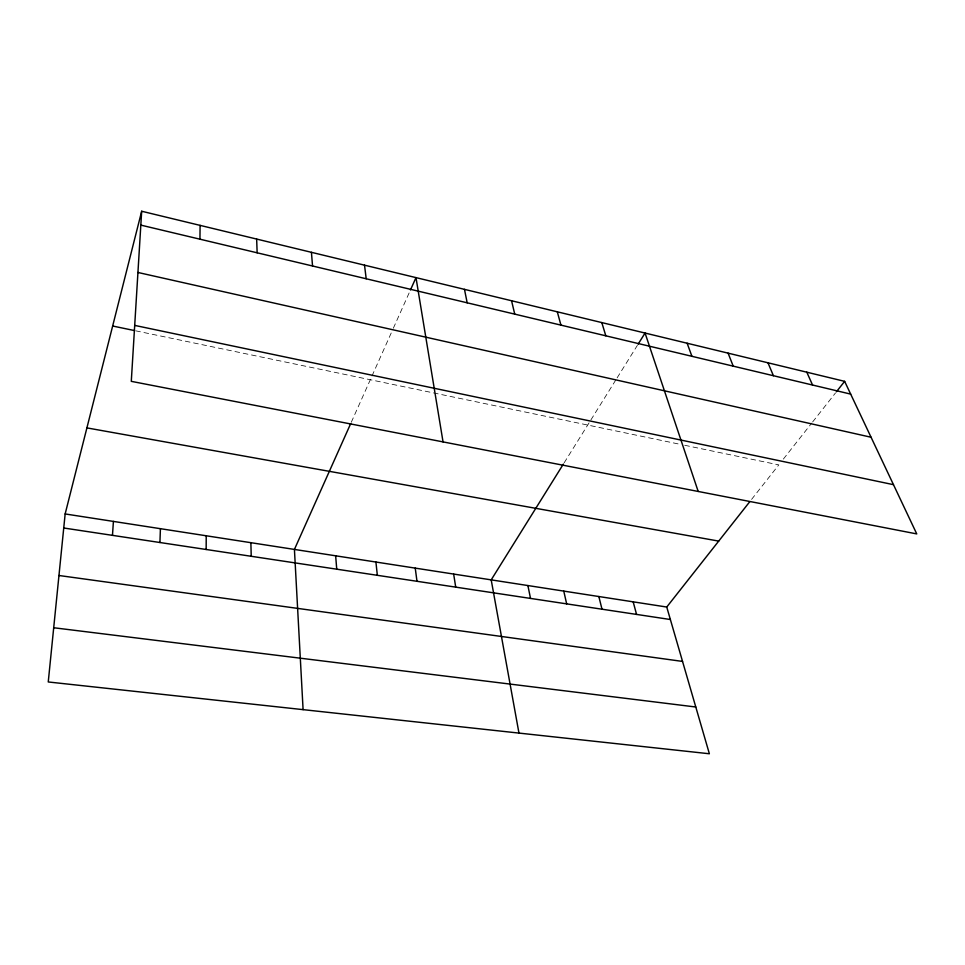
<?xml version="1.0" encoding="UTF-8"?>
<svg xmlns="http://www.w3.org/2000/svg" width="965" height="965" viewBox="0 0 965 965"><rect width="100%" height="100%" fill="white"/><g stroke="black" fill="none" stroke-linecap="round" stroke-linejoin="round"><path stroke-width="0.72" stroke-dasharray="4.83 3.62" d="M351.284 422.272L392.731 329.596M393.346 328.233L409.848 291.321M564.151 462.826L590.085 421.223M590.882 419.944L616.333 379.112M617.13 377.846L637.37 345.361M751.59 499.388L778.791 464.889L681.7 444.648M783.363 459.075L811.722 423.104M812.639 421.946L835.497 392.936M135.655 330.814L680.228 444.334"/><path stroke-width="1.45" d="M206.16 549.483L206.221 535.78M199.948 239.175L200.093 225.364M159.925 542.511L160.419 528.687M141.674 211.239L131.288 381.344L916.75 533.91L844.64 381.344L141.674 211.239L65.15 513.947L48.25 681.966L709.372 753.762L666.743 607.033L749.769 501.691M112.471 535.358L113.412 521.414M350.693 423.599L294.422 549.423L303.094 709.649M410.463 289.958L415.987 277.606L443.044 441.898M563.367 464.081L491.197 579.869L518.965 733.086M638.142 344.131L645.054 333.046L698.19 491.45M836.402 391.778L844.64 381.344M53.702 627.745L695.789 707.007M58.962 575.502L682.545 661.423M63.738 528L670.373 619.518M65.15 513.947L666.743 607.033M86.898 427.893L718.72 541.1M112.664 326.013L134.219 330.512M134.702 325.398L893.481 484.671M137.935 272.468L871.057 437.242M140.83 225.11L850.672 394.106M806.8 372.188L812.554 385.023M767.971 362.78L773.411 375.711M728.093 353.142L733.207 366.133M687.128 343.226L691.917 356.302M601.798 322.575L605.815 335.808M557.312 311.816L560.93 325.121M633.173 601.834L636.562 614.416M598.843 596.527L602.003 609.205M511.559 300.742L514.731 314.12M563.765 591.099L566.66 603.873M527.891 585.55L530.521 598.421M464.467 289.343L467.181 302.805M453.659 574.054L455.709 587.13M415.24 568.12L416.989 581.292M364.517 265.158L366.205 278.764M375.916 562.028L377.339 575.309M311.43 252.311L312.539 265.99M335.651 555.804L336.737 569.181M256.654 239.055L257.148 252.794M250.876 542.68L251.226 556.286"/></g></svg>
